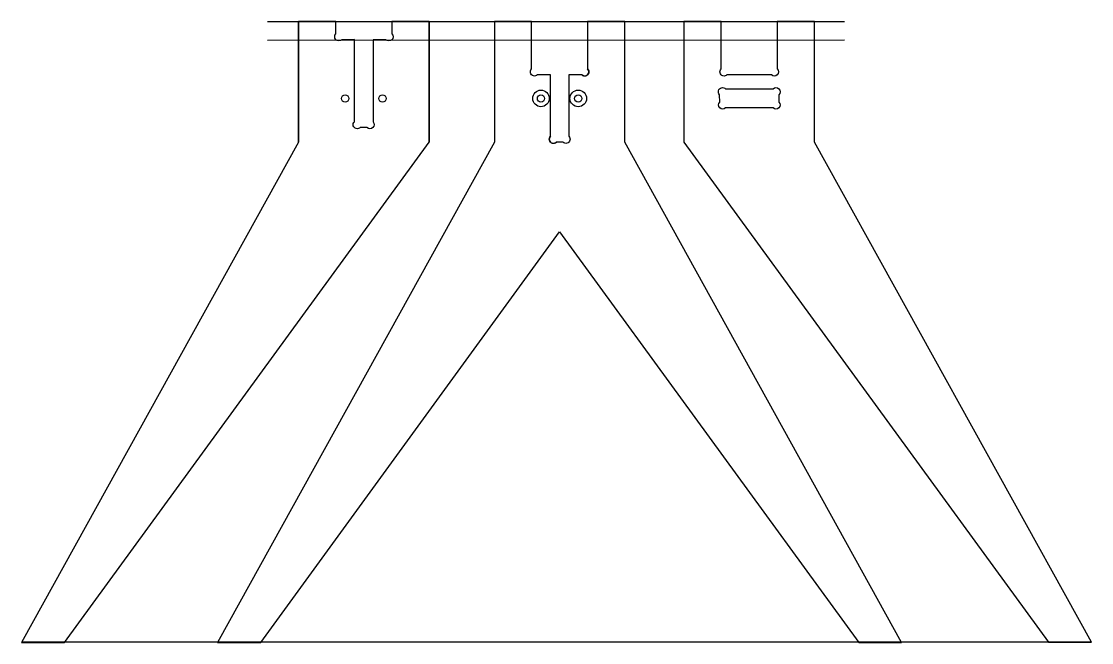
# Model space of a CAD drawing. Header units: millimetres. Extents: x 6492 to 10543, y 1975 to 5871.
# Drawn here: x 7894 to 8927, y 1979 to 2579 of the extents above; entities that cross this region are included whole.
import ezdxf

# ---------------------------------------------------------------- set-up
doc = ezdxf.new("R2010")
doc.units = ezdxf.units.MM
doc.layers.add('0_Make2D$Visibile$Curve', color=18, linetype='Continuous', true_color=0x000000)
for name, color, linetype in [('CUT_INSIDE_18MM', 54, 'Continuous'), ('CUT_OUTSIDE_18MM', 1, 'Continuous'), ('HOLE_18MM', 4, 'Continuous'), ('POCKET_INSIDE_9MM', 97, 'Continuous')]:
    doc.layers.add(name, color=color, linetype=linetype)
doc.layers.add('NO_PRINT', color=2, linetype='Continuous', plot=False)

# ---------------------------------------------------------------- blocks, each defined once
blk = doc.blocks.new('LEFT LEG')
at = {"layer": '0_Make2D$Visibile$Curve', "color": 15, "lineweight": -3, "true_color": 0xa2382b}
for p, q in [((8161.3, 3086.5), (8161.4, 3203)), ((8287.4, 3202.9), (8287.3, 3086.4))]:
    blk.add_line(p, q, dxfattribs=at)
at = {"layer": 'CUT_OUTSIDE_18MM'}
blk.add_lwpolyline([(8215.2, 3106.2), (8215.2, 3185.5), (8203.1, 3185.4, -0.999879), (8197.4, 3191.1), (8197.4, 3203), (8161.4, 3203), (8161.3, 3086.5), (7893.9, 2603.6), (7935.4, 2603.6), (8287.3, 3086.4), (8287.4, 3202.9), (8251.4, 3203), (8251.4, 3191, -1), (8245.7, 3185.4), (8233.2, 3185.4), (8233.2, 3106.2, -0.999037), (8227.4, 3100.6), (8220.9, 3100.6, -1), (8215.2, 3106.2), (8215.2, 3106.2)], format="xyb", dxfattribs=at)
at = {"layer": 'HOLE_18MM'}
for centre in [(8206.4, 3128.7), (8242.4, 3128.7)]:
    blk.add_circle(centre, 3.5, dxfattribs=at)
blk = doc.blocks.new('LEG_B')
at = {"layer": 'CUT_OUTSIDE_18MM', "lineweight": -3}
blk.add_lwpolyline([(8413.3, 3086.5), (8410.1, 3086.5, -1.005774), (8404.5, 3092.2), (8404.5, 3151.5), (8391.9, 3151.5, -1.002476), (8386.3, 3157.2), (8386.3, 3203), (8350.3, 3203), (8350.3, 3086.5), (8083.3, 2603.4), (8124.8, 2603.4), (8413.3, 2999.9), (8701.9, 2603.4), (8743.3, 2603.4), (8476.3, 3086.5), (8476.3, 3203), (8440.3, 3203), (8440.3, 3157.2, -1.002476), (8434.7, 3151.5), (8422.2, 3151.5), (8422.2, 3092.2, -1.005774), (8416.5, 3086.5)], format="xyb", close=True, dxfattribs=at)
for centre, start, end in [((8437.5, 3154.4), 225.1901, 45.4735), ((8407.3, 3089.4), 134.5265, 314.8099)]:
    blk.add_arc(centre, 4, start, end, dxfattribs=at)
at = {"layer": 'HOLE_18MM'}
for centre in [(8395.3, 3128.7), (8431.3, 3128.7)]:
    blk.add_circle(centre, 3.5, dxfattribs=at)
at = {"layer": 'POCKET_INSIDE_9MM'}
for centre in [(8395.3, 3128.7), (8431.3, 3128.7)]:
    blk.add_circle(centre, 8, dxfattribs=at)
blk = doc.blocks.new('LEG_C')
at = {"layer": 'CUT_INSIDE_18MM'}
blk.add_lwpolyline([(8624.8, 3132.3), (8624.8, 3125.2, -1), (8619.2, 3119.5), (8573.4, 3119.5, -1), (8567.8, 3125.2), (8567.7, 3132.3, -1), (8573.4, 3138), (8619.2, 3138, -1)], format="xyb", close=True, dxfattribs=at)
at = {"layer": 'CUT_OUTSIDE_18MM', "lineweight": -3}
blk.add_lwpolyline([(8623.2, 3157.2, -0.997301), (8617.6, 3151.5), (8574.8, 3151.5, -1.002476), (8569.2, 3157.2), (8569.2, 3203), (8569.2, 3203.1), (8569.2, 3203.1), (8533.2, 3203), (8533.2, 3203), (8533.2, 3203), (8533.3, 3086.5), (8885.2, 2603.7), (8926.6, 2603.7), (8659.3, 3086.6), (8659.2, 3203), (8623.2, 3203), (8623.2, 3157.2)], format="xyb", dxfattribs=at)

msp = doc.modelspace()

# ---------------------------------------------------------------- linework, layer by layer
at = {"layer": 'NO_PRINT'}
for p, q in [((8131.252, 2578.763), (8688.176, 2578.763)), ((8131.252, 2560.623), (8688.176, 2561.137)), ((8926.634, 1979.412), (7893.96, 1979.412))]:
    msp.add_line(p, q, dxfattribs=at)

# ---------------------------------------------------------------- block references
for name in ['LEFT LEG', 'LEG_B', 'LEG_C']:
    msp.add_blockref(name, (0, -624.271), dxfattribs=at)

doc.saveas('drawing.dxf')
